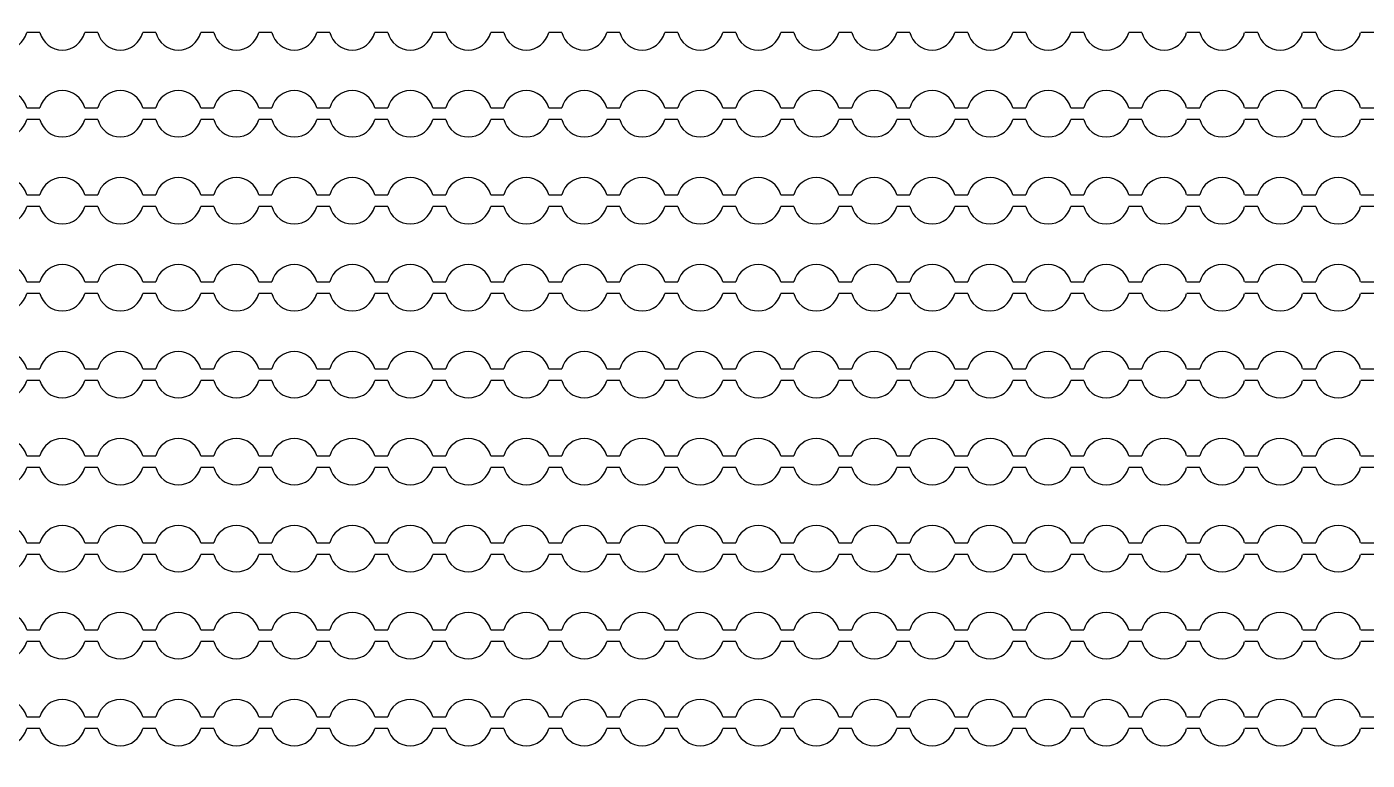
# Model space of a CAD drawing. Extents: x 4056 to 105656, y 4120 to 105720.
# Drawn here: x 64891 to 66047, y 71467 to 72099 of the extents above; entities that cross this region are included whole.
import ezdxf

# ---------------------------------------------------------------- set-up
doc = ezdxf.new("R2010")
doc.units = 13
doc.header["$MEASUREMENT"] = 0
doc.layers.add('Main Layer', color=7, linetype='Continuous', lineweight=0)

msp = doc.modelspace()

# ---------------------------------------------------------------- linework, layer by layer
for p, q in [((64902.1, 72094.2), (64890.9, 72094.2)), ((64952.1, 72094.2), (64940.9, 72094.2)), ((65002.1, 72094.2), (64990.9, 72094.2)), ((65052.1, 72094.2), (65040.9, 72094.2)), ((65102.1, 72094.2), (65090.9, 72094.2)), ((65152.1, 72094.2), (65140.9, 72094.2)), ((65202.1, 72094.2), (65190.9, 72094.2)), ((65252.1, 72094.2), (65240.9, 72094.2)), ((65302.1, 72094.2), (65290.9, 72094.2)), ((65352.1, 72094.2), (65340.9, 72094.2)), ((65402.1, 72094.2), (65390.9, 72094.2)), ((65452.1, 72094.2), (65440.9, 72094.2)), ((65502.1, 72094.2), (65490.9, 72094.2)), ((65552.1, 72094.2), (65540.9, 72094.2)), ((65602.1, 72094.2), (65590.9, 72094.2)), ((65652.1, 72094.2), (65640.9, 72094.2)), ((65702.1, 72094.2), (65690.9, 72094.2)), ((65752.1, 72094.2), (65740.9, 72094.2)), ((65802.1, 72094.2), (65790.9, 72094.2)), ((65852.1, 72094.2), (65840.9, 72094.2)), ((65902.1, 72094.2), (65890.9, 72094.2)), ((65952.1, 72094.2), (65940.9, 72094.2)), ((66002.1, 72094.2), (65990.9, 72094.2)), ((66052.1, 72094.2), (66040.9, 72094.2)), ((64890.9, 72029.2), (64902.1, 72029.2)), ((64902.1, 72019.2), (64890.9, 72019.2)), ((64940.9, 72029.2), (64952.1, 72029.2)), ((64952.1, 72019.2), (64940.9, 72019.2)), ((64990.9, 72029.2), (65002.1, 72029.2)), ((65002.1, 72019.2), (64990.9, 72019.2)), ((65040.9, 72029.2), (65052.1, 72029.2)), ((65052.1, 72019.2), (65040.9, 72019.2)), ((65090.9, 72029.2), (65102.1, 72029.2)), ((65102.1, 72019.2), (65090.9, 72019.2)), ((65140.9, 72029.2), (65152.1, 72029.2)), ((65152.1, 72019.2), (65140.9, 72019.2)), ((65190.9, 72029.2), (65202.1, 72029.2)), ((65202.1, 72019.2), (65190.9, 72019.2)), ((65240.9, 72029.2), (65252.1, 72029.2)), ((65252.1, 72019.2), (65240.9, 72019.2)), ((65290.9, 72029.2), (65302.1, 72029.2)), ((65302.1, 72019.2), (65290.9, 72019.2)), ((65340.9, 72029.2), (65352.1, 72029.2)), ((65352.1, 72019.2), (65340.9, 72019.2)), ((65390.9, 72029.2), (65402.1, 72029.2)), ((65402.1, 72019.2), (65390.9, 72019.2)), ((65440.9, 72029.2), (65452.1, 72029.2)), ((65452.1, 72019.2), (65440.9, 72019.2)), ((65490.9, 72029.2), (65502.1, 72029.2)), ((65502.1, 72019.2), (65490.9, 72019.2)), ((65540.9, 72029.2), (65552.1, 72029.2)), ((65552.1, 72019.2), (65540.9, 72019.2)), ((65590.9, 72029.2), (65602.1, 72029.2)), ((65602.1, 72019.2), (65590.9, 72019.2)), ((65640.9, 72029.2), (65652.1, 72029.2)), ((65652.1, 72019.2), (65640.9, 72019.2)), ((65690.9, 72029.2), (65702.1, 72029.2)), ((65702.1, 72019.2), (65690.9, 72019.2)), ((65740.9, 72029.2), (65752.1, 72029.2)), ((65752.1, 72019.2), (65740.9, 72019.2)), ((65790.9, 72029.2), (65802.1, 72029.2)), ((65802.1, 72019.2), (65790.9, 72019.2)), ((65840.9, 72029.2), (65852.1, 72029.2)), ((65852.1, 72019.2), (65840.9, 72019.2)), ((65890.9, 72029.2), (65902.1, 72029.2)), ((65902.1, 72019.2), (65890.9, 72019.2)), ((65940.9, 72029.2), (65952.1, 72029.2)), ((65952.1, 72019.2), (65940.9, 72019.2)), ((65990.9, 72029.2), (66002.1, 72029.2)), ((66002.1, 72019.2), (65990.9, 72019.2)), ((66040.9, 72029.2), (66052.1, 72029.2)), ((66052.1, 72019.2), (66040.9, 72019.2)), ((64890.9, 71954.2), (64902.1, 71954.2)), ((64940.9, 71954.2), (64952.1, 71954.2)), ((64990.9, 71954.2), (65002.1, 71954.2)), ((65040.9, 71954.2), (65052.1, 71954.2)), ((65090.9, 71954.2), (65102.1, 71954.2)), ((65140.9, 71954.2), (65152.1, 71954.2)), ((65190.9, 71954.2), (65202.1, 71954.2)), ((65240.9, 71954.2), (65252.1, 71954.2)), ((65290.9, 71954.2), (65302.1, 71954.2)), ((65340.9, 71954.2), (65352.1, 71954.2)), ((65390.9, 71954.2), (65402.1, 71954.2)), ((65440.9, 71954.2), (65452.1, 71954.2)), ((65490.9, 71954.2), (65502.1, 71954.2)), ((65540.9, 71954.2), (65552.1, 71954.2)), ((65590.9, 71954.2), (65602.1, 71954.2)), ((65640.9, 71954.2), (65652.1, 71954.2)), ((65690.9, 71954.2), (65702.1, 71954.2)), ((65740.9, 71954.2), (65752.1, 71954.2)), ((65790.9, 71954.2), (65802.1, 71954.2)), ((65840.9, 71954.2), (65852.1, 71954.2)), ((65890.9, 71954.2), (65902.1, 71954.2)), ((65940.9, 71954.2), (65952.1, 71954.2)), ((65990.9, 71954.2), (66002.1, 71954.2)), ((66040.9, 71954.2), (66052.1, 71954.2)), ((64902.1, 71944.2), (64890.9, 71944.2)), ((64952.1, 71944.2), (64940.9, 71944.2)), ((65002.1, 71944.2), (64990.9, 71944.2)), ((65052.1, 71944.2), (65040.9, 71944.2)), ((65102.1, 71944.2), (65090.9, 71944.2)), ((65152.1, 71944.2), (65140.9, 71944.2)), ((65202.1, 71944.2), (65190.9, 71944.2)), ((65252.1, 71944.2), (65240.9, 71944.2)), ((65302.1, 71944.2), (65290.9, 71944.2)), ((65352.1, 71944.2), (65340.9, 71944.2)), ((65402.1, 71944.2), (65390.9, 71944.2)), ((65452.1, 71944.2), (65440.9, 71944.2)), ((65502.1, 71944.2), (65490.9, 71944.2)), ((65552.1, 71944.2), (65540.9, 71944.2)), ((65602.1, 71944.2), (65590.9, 71944.2)), ((65652.1, 71944.2), (65640.9, 71944.2)), ((65702.1, 71944.2), (65690.9, 71944.2)), ((65752.1, 71944.2), (65740.9, 71944.2)), ((65802.1, 71944.2), (65790.9, 71944.2)), ((65852.1, 71944.2), (65840.9, 71944.2)), ((65902.1, 71944.2), (65890.9, 71944.2)), ((65952.1, 71944.2), (65940.9, 71944.2)), ((66002.1, 71944.2), (65990.9, 71944.2)), ((66052.1, 71944.2), (66040.9, 71944.2)), ((64890.9, 71879.2), (64902.1, 71879.2)), ((64902.1, 71869.2), (64890.9, 71869.2)), ((64940.9, 71879.2), (64952.1, 71879.2)), ((64952.1, 71869.2), (64940.9, 71869.2)), ((64990.9, 71879.2), (65002.1, 71879.2)), ((65002.1, 71869.2), (64990.9, 71869.2)), ((65040.9, 71879.2), (65052.1, 71879.2)), ((65052.1, 71869.2), (65040.9, 71869.2)), ((65090.9, 71879.2), (65102.1, 71879.2)), ((65102.1, 71869.2), (65090.9, 71869.2)), ((65140.9, 71879.2), (65152.1, 71879.2)), ((65152.1, 71869.2), (65140.9, 71869.2)), ((65190.9, 71879.2), (65202.1, 71879.2)), ((65202.1, 71869.2), (65190.9, 71869.2)), ((65240.9, 71879.2), (65252.1, 71879.2)), ((65252.1, 71869.2), (65240.9, 71869.2)), ((65290.9, 71879.2), (65302.1, 71879.2)), ((65302.1, 71869.2), (65290.9, 71869.2)), ((65340.9, 71879.2), (65352.1, 71879.2)), ((65352.1, 71869.2), (65340.9, 71869.2)), ((65390.9, 71879.2), (65402.1, 71879.2)), ((65402.1, 71869.2), (65390.9, 71869.2)), ((65440.9, 71879.2), (65452.1, 71879.2)), ((65452.1, 71869.2), (65440.9, 71869.2)), ((65490.9, 71879.2), (65502.1, 71879.2)), ((65502.1, 71869.2), (65490.9, 71869.2)), ((65540.9, 71879.2), (65552.1, 71879.2)), ((65552.1, 71869.2), (65540.9, 71869.2)), ((65590.9, 71879.2), (65602.1, 71879.2)), ((65602.1, 71869.2), (65590.9, 71869.2)), ((65640.9, 71879.2), (65652.1, 71879.2)), ((65652.1, 71869.2), (65640.9, 71869.2)), ((65690.9, 71879.2), (65702.1, 71879.2)), ((65702.1, 71869.2), (65690.9, 71869.2)), ((65740.9, 71879.2), (65752.1, 71879.2)), ((65752.1, 71869.2), (65740.9, 71869.2)), ((65790.9, 71879.2), (65802.1, 71879.2)), ((65802.1, 71869.2), (65790.9, 71869.2)), ((65840.9, 71879.2), (65852.1, 71879.2)), ((65852.1, 71869.2), (65840.9, 71869.2)), ((65890.9, 71879.2), (65902.1, 71879.2)), ((65902.1, 71869.2), (65890.9, 71869.2)), ((65940.9, 71879.2), (65952.1, 71879.2)), ((65952.1, 71869.2), (65940.9, 71869.2)), ((65990.9, 71879.2), (66002.1, 71879.2)), ((66002.1, 71869.2), (65990.9, 71869.2)), ((66040.9, 71879.2), (66052.1, 71879.2)), ((66052.1, 71869.2), (66040.9, 71869.2)), ((64890.9, 71804.2), (64902.1, 71804.2)), ((64940.9, 71804.2), (64952.1, 71804.2)), ((64990.9, 71804.2), (65002.1, 71804.2)), ((65040.9, 71804.2), (65052.1, 71804.2)), ((65090.9, 71804.2), (65102.1, 71804.2)), ((65140.9, 71804.2), (65152.1, 71804.2)), ((65190.9, 71804.2), (65202.1, 71804.2)), ((65240.9, 71804.2), (65252.1, 71804.2)), ((65290.9, 71804.2), (65302.1, 71804.2)), ((65340.9, 71804.2), (65352.1, 71804.2)), ((65390.9, 71804.2), (65402.1, 71804.2)), ((65440.9, 71804.2), (65452.1, 71804.2)), ((65490.9, 71804.2), (65502.1, 71804.2)), ((65540.9, 71804.2), (65552.1, 71804.2)), ((65590.9, 71804.2), (65602.1, 71804.2)), ((65640.9, 71804.2), (65652.1, 71804.2)), ((65690.9, 71804.2), (65702.1, 71804.2)), ((65740.9, 71804.2), (65752.1, 71804.2)), ((65790.9, 71804.2), (65802.1, 71804.2)), ((65840.9, 71804.2), (65852.1, 71804.2)), ((65890.9, 71804.2), (65902.1, 71804.2)), ((65940.9, 71804.2), (65952.1, 71804.2)), ((65990.9, 71804.2), (66002.1, 71804.2)), ((66040.9, 71804.2), (66052.1, 71804.2)), ((64902.1, 71794.2), (64890.9, 71794.2)), ((64952.1, 71794.2), (64940.9, 71794.2)), ((65002.1, 71794.2), (64990.9, 71794.2)), ((65052.1, 71794.2), (65040.9, 71794.2)), ((65102.1, 71794.2), (65090.9, 71794.2)), ((65152.1, 71794.2), (65140.9, 71794.2)), ((65202.1, 71794.2), (65190.9, 71794.2)), ((65252.1, 71794.2), (65240.9, 71794.2)), ((65302.1, 71794.2), (65290.9, 71794.2)), ((65352.1, 71794.2), (65340.9, 71794.2)), ((65402.1, 71794.2), (65390.9, 71794.2)), ((65452.1, 71794.2), (65440.9, 71794.2)), ((65502.1, 71794.2), (65490.9, 71794.2)), ((65552.1, 71794.2), (65540.9, 71794.2)), ((65602.1, 71794.2), (65590.9, 71794.2)), ((65652.1, 71794.2), (65640.9, 71794.2)), ((65702.1, 71794.2), (65690.9, 71794.2)), ((65752.1, 71794.2), (65740.9, 71794.2)), ((65802.1, 71794.2), (65790.9, 71794.2)), ((65852.1, 71794.2), (65840.9, 71794.2)), ((65902.1, 71794.2), (65890.9, 71794.2)), ((65952.1, 71794.2), (65940.9, 71794.2)), ((66002.1, 71794.2), (65990.9, 71794.2)), ((66052.1, 71794.2), (66040.9, 71794.2)), ((64890.9, 71729.2), (64902.1, 71729.2)), ((64902.1, 71719.2), (64890.9, 71719.2)), ((64940.9, 71729.2), (64952.1, 71729.2)), ((64952.1, 71719.2), (64940.9, 71719.2)), ((64990.9, 71729.2), (65002.1, 71729.2)), ((65002.1, 71719.2), (64990.9, 71719.2)), ((65040.9, 71729.2), (65052.1, 71729.2)), ((65052.1, 71719.2), (65040.9, 71719.2)), ((65090.9, 71729.2), (65102.1, 71729.2)), ((65102.1, 71719.2), (65090.9, 71719.2)), ((65140.9, 71729.2), (65152.1, 71729.2)), ((65152.1, 71719.2), (65140.9, 71719.2)), ((65190.9, 71729.2), (65202.1, 71729.2)), ((65202.1, 71719.2), (65190.9, 71719.2)), ((65240.9, 71729.2), (65252.1, 71729.2)), ((65252.1, 71719.2), (65240.9, 71719.2)), ((65290.9, 71729.2), (65302.1, 71729.2)), ((65302.1, 71719.2), (65290.9, 71719.2)), ((65340.9, 71729.2), (65352.1, 71729.2)), ((65352.1, 71719.2), (65340.9, 71719.2)), ((65390.9, 71729.2), (65402.1, 71729.2)), ((65402.1, 71719.2), (65390.9, 71719.2)), ((65440.9, 71729.2), (65452.1, 71729.2)), ((65452.1, 71719.2), (65440.9, 71719.2)), ((65490.9, 71729.2), (65502.1, 71729.2)), ((65502.1, 71719.2), (65490.9, 71719.2)), ((65540.9, 71729.2), (65552.1, 71729.2)), ((65552.1, 71719.2), (65540.9, 71719.2)), ((65590.9, 71729.2), (65602.1, 71729.2)), ((65602.1, 71719.2), (65590.9, 71719.2)), ((65640.9, 71729.2), (65652.1, 71729.2)), ((65652.1, 71719.2), (65640.9, 71719.2)), ((65690.9, 71729.2), (65702.1, 71729.2)), ((65702.1, 71719.2), (65690.9, 71719.2)), ((65740.9, 71729.2), (65752.1, 71729.2)), ((65752.1, 71719.2), (65740.9, 71719.2)), ((65790.9, 71729.2), (65802.1, 71729.2)), ((65802.1, 71719.2), (65790.9, 71719.2)), ((65840.9, 71729.2), (65852.1, 71729.2)), ((65852.1, 71719.2), (65840.9, 71719.2)), ((65890.9, 71729.2), (65902.1, 71729.2)), ((65902.1, 71719.2), (65890.9, 71719.2)), ((65940.9, 71729.2), (65952.1, 71729.2)), ((65952.1, 71719.2), (65940.9, 71719.2)), ((65990.9, 71729.2), (66002.1, 71729.2)), ((66002.1, 71719.2), (65990.9, 71719.2)), ((66040.9, 71729.2), (66052.1, 71729.2)), ((66052.1, 71719.2), (66040.9, 71719.2)), ((64890.9, 71654.2), (64902.1, 71654.2)), ((64940.9, 71654.2), (64952.1, 71654.2)), ((64990.9, 71654.2), (65002.1, 71654.2)), ((65040.9, 71654.2), (65052.1, 71654.2)), ((65090.9, 71654.2), (65102.1, 71654.2)), ((65140.9, 71654.2), (65152.1, 71654.2)), ((65190.9, 71654.2), (65202.1, 71654.2)), ((65240.9, 71654.2), (65252.1, 71654.2)), ((65290.9, 71654.2), (65302.1, 71654.2)), ((65340.9, 71654.2), (65352.1, 71654.2)), ((65390.9, 71654.2), (65402.1, 71654.2)), ((65440.9, 71654.2), (65452.1, 71654.2)), ((65490.9, 71654.2), (65502.1, 71654.2)), ((65540.9, 71654.2), (65552.1, 71654.2)), ((65590.9, 71654.2), (65602.1, 71654.2)), ((65640.9, 71654.2), (65652.1, 71654.2)), ((65690.9, 71654.2), (65702.1, 71654.2)), ((65740.9, 71654.2), (65752.1, 71654.2)), ((65790.9, 71654.2), (65802.1, 71654.2)), ((65840.9, 71654.2), (65852.1, 71654.2)), ((65890.9, 71654.2), (65902.1, 71654.2)), ((65940.9, 71654.2), (65952.1, 71654.2)), ((65990.9, 71654.2), (66002.1, 71654.2)), ((66040.9, 71654.2), (66052.1, 71654.2)), ((64902.1, 71644.2), (64890.9, 71644.2)), ((64952.1, 71644.2), (64940.9, 71644.2)), ((65002.1, 71644.2), (64990.9, 71644.2)), ((65052.1, 71644.2), (65040.9, 71644.2)), ((65102.1, 71644.2), (65090.9, 71644.2)), ((65152.1, 71644.2), (65140.9, 71644.2)), ((65202.1, 71644.2), (65190.9, 71644.2)), ((65252.1, 71644.2), (65240.9, 71644.2)), ((65302.1, 71644.2), (65290.9, 71644.2)), ((65352.1, 71644.2), (65340.9, 71644.2)), ((65402.1, 71644.2), (65390.9, 71644.2)), ((65452.1, 71644.2), (65440.9, 71644.2)), ((65502.1, 71644.2), (65490.9, 71644.2)), ((65552.1, 71644.2), (65540.9, 71644.2)), ((65602.1, 71644.2), (65590.9, 71644.2)), ((65652.1, 71644.2), (65640.9, 71644.2)), ((65702.1, 71644.2), (65690.9, 71644.2)), ((65752.1, 71644.2), (65740.9, 71644.2)), ((65802.1, 71644.2), (65790.9, 71644.2)), ((65852.1, 71644.2), (65840.9, 71644.2)), ((65902.1, 71644.2), (65890.9, 71644.2)), ((65952.1, 71644.2), (65940.9, 71644.2)), ((66002.1, 71644.2), (65990.9, 71644.2)), ((66052.1, 71644.2), (66040.9, 71644.2)), ((64890.9, 71579.2), (64902.1, 71579.2)), ((64902.1, 71569.2), (64890.9, 71569.2)), ((64940.9, 71579.2), (64952.1, 71579.2)), ((64952.1, 71569.2), (64940.9, 71569.2)), ((64990.9, 71579.2), (65002.1, 71579.2)), ((65002.1, 71569.2), (64990.9, 71569.2)), ((65040.9, 71579.2), (65052.1, 71579.2)), ((65052.1, 71569.2), (65040.9, 71569.2)), ((65090.9, 71579.2), (65102.1, 71579.2)), ((65102.1, 71569.2), (65090.9, 71569.2)), ((65140.9, 71579.2), (65152.1, 71579.2)), ((65152.1, 71569.2), (65140.9, 71569.2)), ((65190.9, 71579.2), (65202.1, 71579.2)), ((65202.1, 71569.2), (65190.9, 71569.2)), ((65240.9, 71579.2), (65252.1, 71579.2)), ((65252.1, 71569.2), (65240.9, 71569.2)), ((65290.9, 71579.2), (65302.1, 71579.2)), ((65302.1, 71569.2), (65290.9, 71569.2)), ((65340.9, 71579.2), (65352.1, 71579.2)), ((65352.1, 71569.2), (65340.9, 71569.2)), ((65390.9, 71579.2), (65402.1, 71579.2)), ((65402.1, 71569.2), (65390.9, 71569.2)), ((65440.9, 71579.2), (65452.1, 71579.2)), ((65452.1, 71569.2), (65440.9, 71569.2)), ((65490.9, 71579.2), (65502.1, 71579.2)), ((65502.1, 71569.2), (65490.9, 71569.2)), ((65540.9, 71579.2), (65552.1, 71579.2)), ((65552.1, 71569.2), (65540.9, 71569.2)), ((65590.9, 71579.2), (65602.1, 71579.2)), ((65602.1, 71569.2), (65590.9, 71569.2)), ((65640.9, 71579.2), (65652.1, 71579.2)), ((65652.1, 71569.2), (65640.9, 71569.2)), ((65690.9, 71579.2), (65702.1, 71579.2)), ((65702.1, 71569.2), (65690.9, 71569.2)), ((65740.9, 71579.2), (65752.1, 71579.2)), ((65752.1, 71569.2), (65740.9, 71569.2)), ((65790.9, 71579.2), (65802.1, 71579.2)), ((65802.1, 71569.2), (65790.9, 71569.2)), ((65840.9, 71579.2), (65852.1, 71579.2)), ((65852.1, 71569.2), (65840.9, 71569.2)), ((65890.9, 71579.2), (65902.1, 71579.2)), ((65902.1, 71569.2), (65890.9, 71569.2)), ((65940.9, 71579.2), (65952.1, 71579.2)), ((65952.1, 71569.2), (65940.9, 71569.2)), ((65990.9, 71579.2), (66002.1, 71579.2)), ((66002.1, 71569.2), (65990.9, 71569.2)), ((66040.9, 71579.2), (66052.1, 71579.2)), ((66052.1, 71569.2), (66040.9, 71569.2)), ((64890.9, 71504.2), (64902.1, 71504.2)), ((64940.9, 71504.2), (64952.1, 71504.2)), ((64990.9, 71504.2), (65002.1, 71504.2)), ((65040.9, 71504.2), (65052.1, 71504.2)), ((65090.9, 71504.2), (65102.1, 71504.2)), ((65140.9, 71504.2), (65152.1, 71504.2)), ((65190.9, 71504.2), (65202.1, 71504.2)), ((65240.9, 71504.2), (65252.1, 71504.2)), ((65290.9, 71504.2), (65302.1, 71504.2)), ((65340.9, 71504.2), (65352.1, 71504.2)), ((65390.9, 71504.2), (65402.1, 71504.2)), ((65440.9, 71504.2), (65452.1, 71504.2)), ((65490.9, 71504.2), (65502.1, 71504.2)), ((65540.9, 71504.2), (65552.1, 71504.2)), ((65590.9, 71504.2), (65602.1, 71504.2)), ((65640.9, 71504.2), (65652.1, 71504.2)), ((65690.9, 71504.2), (65702.1, 71504.2)), ((65740.9, 71504.2), (65752.1, 71504.2)), ((65790.9, 71504.2), (65802.1, 71504.2)), ((65840.9, 71504.2), (65852.1, 71504.2)), ((65890.9, 71504.2), (65902.1, 71504.2)), ((65940.9, 71504.2), (65952.1, 71504.2)), ((65990.9, 71504.2), (66002.1, 71504.2)), ((66040.9, 71504.2), (66052.1, 71504.2)), ((64902.1, 71494.2), (64890.9, 71494.2)), ((64952.1, 71494.2), (64940.9, 71494.2)), ((65002.1, 71494.2), (64990.9, 71494.2)), ((65052.1, 71494.2), (65040.9, 71494.2)), ((65102.1, 71494.2), (65090.9, 71494.2)), ((65152.1, 71494.2), (65140.9, 71494.2)), ((65202.1, 71494.2), (65190.9, 71494.2)), ((65252.1, 71494.2), (65240.9, 71494.2)), ((65302.1, 71494.2), (65290.9, 71494.2)), ((65352.1, 71494.2), (65340.9, 71494.2)), ((65402.1, 71494.2), (65390.9, 71494.2)), ((65452.1, 71494.2), (65440.9, 71494.2)), ((65502.1, 71494.2), (65490.9, 71494.2)), ((65552.1, 71494.2), (65540.9, 71494.2)), ((65602.1, 71494.2), (65590.9, 71494.2)), ((65652.1, 71494.2), (65640.9, 71494.2)), ((65702.1, 71494.2), (65690.9, 71494.2)), ((65752.1, 71494.2), (65740.9, 71494.2)), ((65802.1, 71494.2), (65790.9, 71494.2)), ((65852.1, 71494.2), (65840.9, 71494.2)), ((65902.1, 71494.2), (65890.9, 71494.2)), ((65952.1, 71494.2), (65940.9, 71494.2)), ((66002.1, 71494.2), (65990.9, 71494.2)), ((66052.1, 71494.2), (66040.9, 71494.2))]:
    msp.add_line(p, q)
at = {"lineweight": 0}
msp.add_circle((61011.6, 73976.1), 11000, dxfattribs=at)
for centre, start, end in [((64871.5, 72099.2), 194.4775, 345.5225), ((64921.5, 72099.2), 194.4775, 345.5225), ((64971.5, 72099.2), 194.4775, 345.5225), ((65021.5, 72099.2), 194.4775, 345.5225), ((65071.5, 72099.2), 194.4775, 345.5225), ((65121.5, 72099.2), 194.4775, 345.5225), ((65171.5, 72099.2), 194.4775, 345.5225), ((65221.5, 72099.2), 194.4775, 345.5225), ((65271.5, 72099.2), 194.4775, 345.5225), ((65321.5, 72099.2), 194.4775, 345.5225), ((65371.5, 72099.2), 194.4775, 345.5225), ((65421.5, 72099.2), 194.4775, 345.5225), ((65471.5, 72099.2), 194.4775, 345.5225), ((65521.5, 72099.2), 194.4775, 345.5225), ((65571.5, 72099.2), 194.4775, 345.5225), ((65621.5, 72099.2), 194.4775, 345.5225), ((65671.5, 72099.2), 194.4775, 345.5225), ((65721.5, 72099.2), 194.4775, 345.5225), ((65771.5, 72099.2), 194.4775, 345.5225), ((65821.5, 72099.2), 194.4775, 345.5225), ((65871.5, 72099.2), 194.4775, 345.5225), ((65921.5, 72099.2), 194.4775, 345.5225), ((65971.5, 72099.2), 194.4775, 345.5225), ((66021.5, 72099.2), 194.4775, 345.5225), ((64871.5, 72024.2), 14.4775, 165.5225), ((64921.5, 72024.2), 14.4775, 165.5225), ((64971.5, 72024.2), 14.4775, 165.5225), ((65021.5, 72024.2), 14.4775, 165.5225), ((65071.5, 72024.2), 14.4775, 165.5225), ((65121.5, 72024.2), 14.4775, 165.5225), ((65171.5, 72024.2), 14.4775, 165.5225), ((65221.5, 72024.2), 14.4775, 165.5225), ((65271.5, 72024.2), 14.4775, 165.5225), ((65321.5, 72024.2), 14.4775, 165.5225), ((65371.5, 72024.2), 14.4775, 165.5225), ((65421.5, 72024.2), 14.4775, 165.5225), ((65471.5, 72024.2), 14.4775, 165.5225), ((65521.5, 72024.2), 14.4775, 165.5225), ((65571.5, 72024.2), 14.4775, 165.5225), ((65621.5, 72024.2), 14.4775, 165.5225), ((65671.5, 72024.2), 14.4775, 165.5225), ((65721.5, 72024.2), 14.4775, 165.5225), ((65771.5, 72024.2), 14.4775, 165.5225), ((65821.5, 72024.2), 14.4775, 165.5225), ((65871.5, 72024.2), 14.4775, 165.5225), ((65921.5, 72024.2), 14.4775, 165.5225), ((65971.5, 72024.2), 14.4775, 165.5225), ((66021.5, 72024.2), 14.4775, 165.5225), ((64871.5, 72024.2), 194.4775, 345.5225), ((64921.5, 72024.2), 194.4775, 345.5225), ((64971.5, 72024.2), 194.4775, 345.5225), ((65021.5, 72024.2), 194.4775, 345.5225), ((65071.5, 72024.2), 194.4775, 345.5225), ((65121.5, 72024.2), 194.4775, 345.5225), ((65171.5, 72024.2), 194.4775, 345.5225), ((65221.5, 72024.2), 194.4775, 345.5225), ((65271.5, 72024.2), 194.4775, 345.5225), ((65321.5, 72024.2), 194.4775, 345.5225), ((65371.5, 72024.2), 194.4775, 345.5225), ((65421.5, 72024.2), 194.4775, 345.5225), ((65471.5, 72024.2), 194.4775, 345.5225), ((65521.5, 72024.2), 194.4775, 345.5225), ((65571.5, 72024.2), 194.4775, 345.5225), ((65621.5, 72024.2), 194.4775, 345.5225), ((65671.5, 72024.2), 194.4775, 345.5225), ((65721.5, 72024.2), 194.4775, 345.5225), ((65771.5, 72024.2), 194.4775, 345.5225), ((65821.5, 72024.2), 194.4775, 345.5225), ((65871.5, 72024.2), 194.4775, 345.5225), ((65921.5, 72024.2), 194.4775, 345.5225), ((65971.5, 72024.2), 194.4775, 345.5225), ((66021.5, 72024.2), 194.4775, 345.5225), ((64871.5, 71949.2), 14.4775, 165.5225), ((64921.5, 71949.2), 14.4775, 165.5225), ((64971.5, 71949.2), 14.4775, 165.5225), ((65021.5, 71949.2), 14.4775, 165.5225), ((65071.5, 71949.2), 14.4775, 165.5225), ((65121.5, 71949.2), 14.4775, 165.5225), ((65171.5, 71949.2), 14.4775, 165.5225), ((65221.5, 71949.2), 14.4775, 165.5225), ((65271.5, 71949.2), 14.4775, 165.5225), ((65321.5, 71949.2), 14.4775, 165.5225), ((65371.5, 71949.2), 14.4775, 165.5225), ((65421.5, 71949.2), 14.4775, 165.5225), ((65471.5, 71949.2), 14.4775, 165.5225), ((65521.5, 71949.2), 14.4775, 165.5225), ((65571.5, 71949.2), 14.4775, 165.5225), ((65621.5, 71949.2), 14.4775, 165.5225), ((65671.5, 71949.2), 14.4775, 165.5225), ((65721.5, 71949.2), 14.4775, 165.5225), ((65771.5, 71949.2), 14.4775, 165.5225), ((65821.5, 71949.2), 14.4775, 165.5225), ((65871.5, 71949.2), 14.4775, 165.5225), ((65921.5, 71949.2), 14.4775, 165.5225), ((65971.5, 71949.2), 14.4775, 165.5225), ((66021.5, 71949.2), 14.4775, 165.5225), ((64871.5, 71949.2), 194.4775, 345.5225), ((64921.5, 71949.2), 194.4775, 345.5225), ((64971.5, 71949.2), 194.4775, 345.5225), ((65021.5, 71949.2), 194.4775, 345.5225), ((65071.5, 71949.2), 194.4775, 345.5225), ((65121.5, 71949.2), 194.4775, 345.5225), ((65171.5, 71949.2), 194.4775, 345.5225), ((65221.5, 71949.2), 194.4775, 345.5225), ((65271.5, 71949.2), 194.4775, 345.5225), ((65321.5, 71949.2), 194.4775, 345.5225), ((65371.5, 71949.2), 194.4775, 345.5225), ((65421.5, 71949.2), 194.4775, 345.5225), ((65471.5, 71949.2), 194.4775, 345.5225), ((65521.5, 71949.2), 194.4775, 345.5225), ((65571.5, 71949.2), 194.4775, 345.5225), ((65621.5, 71949.2), 194.4775, 345.5225), ((65671.5, 71949.2), 194.4775, 345.5225), ((65721.5, 71949.2), 194.4775, 345.5225), ((65771.5, 71949.2), 194.4775, 345.5225), ((65821.5, 71949.2), 194.4775, 345.5225), ((65871.5, 71949.2), 194.4775, 345.5225), ((65921.5, 71949.2), 194.4775, 345.5225), ((65971.5, 71949.2), 194.4775, 345.5225), ((66021.5, 71949.2), 194.4775, 345.5225), ((64871.5, 71874.2), 14.4775, 165.5225), ((64921.5, 71874.2), 14.4775, 165.5225), ((64971.5, 71874.2), 14.4775, 165.5225), ((65021.5, 71874.2), 14.4775, 165.5225), ((65071.5, 71874.2), 14.4775, 165.5225), ((65121.5, 71874.2), 14.4775, 165.5225), ((65171.5, 71874.2), 14.4775, 165.5225), ((65221.5, 71874.2), 14.4775, 165.5225), ((65271.5, 71874.2), 14.4775, 165.5225), ((65321.5, 71874.2), 14.4775, 165.5225), ((65371.5, 71874.2), 14.4775, 165.5225), ((65421.5, 71874.2), 14.4775, 165.5225), ((65471.5, 71874.2), 14.4775, 165.5225), ((65521.5, 71874.2), 14.4775, 165.5225), ((65571.5, 71874.2), 14.4775, 165.5225), ((65621.5, 71874.2), 14.4775, 165.5225), ((65671.5, 71874.2), 14.4775, 165.5225), ((65721.5, 71874.2), 14.4775, 165.5225), ((65771.5, 71874.2), 14.4775, 165.5225), ((65821.5, 71874.2), 14.4775, 165.5225), ((65871.5, 71874.2), 14.4775, 165.5225), ((65921.5, 71874.2), 14.4775, 165.5225), ((65971.5, 71874.2), 14.4775, 165.5225), ((66021.5, 71874.2), 14.4775, 165.5225), ((64871.5, 71874.2), 194.4775, 345.5225), ((64921.5, 71874.2), 194.4775, 345.5225), ((64971.5, 71874.2), 194.4775, 345.5225), ((65021.5, 71874.2), 194.4775, 345.5225), ((65071.5, 71874.2), 194.4775, 345.5225), ((65121.5, 71874.2), 194.4775, 345.5225), ((65171.5, 71874.2), 194.4775, 345.5225), ((65221.5, 71874.2), 194.4775, 345.5225), ((65271.5, 71874.2), 194.4775, 345.5225), ((65321.5, 71874.2), 194.4775, 345.5225), ((65371.5, 71874.2), 194.4775, 345.5225), ((65421.5, 71874.2), 194.4775, 345.5225), ((65471.5, 71874.2), 194.4775, 345.5225), ((65521.5, 71874.2), 194.4775, 345.5225), ((65571.5, 71874.2), 194.4775, 345.5225), ((65621.5, 71874.2), 194.4775, 345.5225), ((65671.5, 71874.2), 194.4775, 345.5225), ((65721.5, 71874.2), 194.4775, 345.5225), ((65771.5, 71874.2), 194.4775, 345.5225), ((65821.5, 71874.2), 194.4775, 345.5225), ((65871.5, 71874.2), 194.4775, 345.5225), ((65921.5, 71874.2), 194.4775, 345.5225), ((65971.5, 71874.2), 194.4775, 345.5225), ((66021.5, 71874.2), 194.4775, 345.5225), ((64871.5, 71799.2), 14.4775, 165.5225), ((64921.5, 71799.2), 14.4775, 165.5225), ((64971.5, 71799.2), 14.4775, 165.5225), ((65021.5, 71799.2), 14.4775, 165.5225), ((65071.5, 71799.2), 14.4775, 165.5225), ((65121.5, 71799.2), 14.4775, 165.5225), ((65171.5, 71799.2), 14.4775, 165.5225), ((65221.5, 71799.2), 14.4775, 165.5225), ((65271.5, 71799.2), 14.4775, 165.5225), ((65321.5, 71799.2), 14.4775, 165.5225), ((65371.5, 71799.2), 14.4775, 165.5225), ((65421.5, 71799.2), 14.4775, 165.5225), ((65471.5, 71799.2), 14.4775, 165.5225), ((65521.5, 71799.2), 14.4775, 165.5225), ((65571.5, 71799.2), 14.4775, 165.5225), ((65621.5, 71799.2), 14.4775, 165.5225), ((65671.5, 71799.2), 14.4775, 165.5225), ((65721.5, 71799.2), 14.4775, 165.5225), ((65771.5, 71799.2), 14.4775, 165.5225), ((65821.5, 71799.2), 14.4775, 165.5225), ((65871.5, 71799.2), 14.4775, 165.5225), ((65921.5, 71799.2), 14.4775, 165.5225), ((65971.5, 71799.2), 14.4775, 165.5225), ((66021.5, 71799.2), 14.4775, 165.5225), ((64871.5, 71799.2), 194.4775, 345.5225), ((64921.5, 71799.2), 194.4775, 345.5225), ((64971.5, 71799.2), 194.4775, 345.5225), ((65021.5, 71799.2), 194.4775, 345.5225), ((65071.5, 71799.2), 194.4775, 345.5225), ((65121.5, 71799.2), 194.4775, 345.5225), ((65171.5, 71799.2), 194.4775, 345.5225), ((65221.5, 71799.2), 194.4775, 345.5225), ((65271.5, 71799.2), 194.4775, 345.5225), ((65321.5, 71799.2), 194.4775, 345.5225), ((65371.5, 71799.2), 194.4775, 345.5225), ((65421.5, 71799.2), 194.4775, 345.5225), ((65471.5, 71799.2), 194.4775, 345.5225), ((65521.5, 71799.2), 194.4775, 345.5225), ((65571.5, 71799.2), 194.4775, 345.5225), ((65621.5, 71799.2), 194.4775, 345.5225), ((65671.5, 71799.2), 194.4775, 345.5225), ((65721.5, 71799.2), 194.4775, 345.5225), ((65771.5, 71799.2), 194.4775, 345.5225), ((65821.5, 71799.2), 194.4775, 345.5225), ((65871.5, 71799.2), 194.4775, 345.5225), ((65921.5, 71799.2), 194.4775, 345.5225), ((65971.5, 71799.2), 194.4775, 345.5225), ((66021.5, 71799.2), 194.4775, 345.5225), ((64871.5, 71724.2), 14.4775, 165.5225), ((64921.5, 71724.2), 14.4775, 165.5225), ((64971.5, 71724.2), 14.4775, 165.5225), ((65021.5, 71724.2), 14.4775, 165.5225), ((65071.5, 71724.2), 14.4775, 165.5225), ((65121.5, 71724.2), 14.4775, 165.5225), ((65171.5, 71724.2), 14.4775, 165.5225), ((65221.5, 71724.2), 14.4775, 165.5225), ((65271.5, 71724.2), 14.4775, 165.5225), ((65321.5, 71724.2), 14.4775, 165.5225), ((65371.5, 71724.2), 14.4775, 165.5225), ((65421.5, 71724.2), 14.4775, 165.5225), ((65471.5, 71724.2), 14.4775, 165.5225), ((65521.5, 71724.2), 14.4775, 165.5225), ((65571.5, 71724.2), 14.4775, 165.5225), ((65621.5, 71724.2), 14.4775, 165.5225), ((65671.5, 71724.2), 14.4775, 165.5225), ((65721.5, 71724.2), 14.4775, 165.5225), ((65771.5, 71724.2), 14.4775, 165.5225), ((65821.5, 71724.2), 14.4775, 165.5225), ((65871.5, 71724.2), 14.4775, 165.5225), ((65921.5, 71724.2), 14.4775, 165.5225), ((65971.5, 71724.2), 14.4775, 165.5225), ((66021.5, 71724.2), 14.4775, 165.5225), ((64871.5, 71724.2), 194.4775, 345.5225), ((64921.5, 71724.2), 194.4775, 345.5225), ((64971.5, 71724.2), 194.4775, 345.5225), ((65021.5, 71724.2), 194.4775, 345.5225), ((65071.5, 71724.2), 194.4775, 345.5225), ((65121.5, 71724.2), 194.4775, 345.5225), ((65171.5, 71724.2), 194.4775, 345.5225), ((65221.5, 71724.2), 194.4775, 345.5225), ((65271.5, 71724.2), 194.4775, 345.5225), ((65321.5, 71724.2), 194.4775, 345.5225), ((65371.5, 71724.2), 194.4775, 345.5225), ((65421.5, 71724.2), 194.4775, 345.5225), ((65471.5, 71724.2), 194.4775, 345.5225), ((65521.5, 71724.2), 194.4775, 345.5225), ((65571.5, 71724.2), 194.4775, 345.5225), ((65621.5, 71724.2), 194.4775, 345.5225), ((65671.5, 71724.2), 194.4775, 345.5225), ((65721.5, 71724.2), 194.4775, 345.5225), ((65771.5, 71724.2), 194.4775, 345.5225), ((65821.5, 71724.2), 194.4775, 345.5225), ((65871.5, 71724.2), 194.4775, 345.5225), ((65921.5, 71724.2), 194.4775, 345.5225), ((65971.5, 71724.2), 194.4775, 345.5225), ((66021.5, 71724.2), 194.4775, 345.5225), ((64871.5, 71649.2), 14.4775, 165.5225), ((64921.5, 71649.2), 14.4775, 165.5225), ((64971.5, 71649.2), 14.4775, 165.5225), ((65021.5, 71649.2), 14.4775, 165.5225), ((65071.5, 71649.2), 14.4775, 165.5225), ((65121.5, 71649.2), 14.4775, 165.5225), ((65171.5, 71649.2), 14.4775, 165.5225), ((65221.5, 71649.2), 14.4775, 165.5225), ((65271.5, 71649.2), 14.4775, 165.5225), ((65321.5, 71649.2), 14.4775, 165.5225), ((65371.5, 71649.2), 14.4775, 165.5225), ((65421.5, 71649.2), 14.4775, 165.5225), ((65471.5, 71649.2), 14.4775, 165.5225), ((65521.5, 71649.2), 14.4775, 165.5225), ((65571.5, 71649.2), 14.4775, 165.5225), ((65621.5, 71649.2), 14.4775, 165.5225), ((65671.5, 71649.2), 14.4775, 165.5225), ((65721.5, 71649.2), 14.4775, 165.5225), ((65771.5, 71649.2), 14.4775, 165.5225), ((65821.5, 71649.2), 14.4775, 165.5225), ((65871.5, 71649.2), 14.4775, 165.5225), ((65921.5, 71649.2), 14.4775, 165.5225), ((65971.5, 71649.2), 14.4775, 165.5225), ((66021.5, 71649.2), 14.4775, 165.5225), ((64871.5, 71649.2), 194.4775, 345.5225), ((64921.5, 71649.2), 194.4775, 345.5225), ((64971.5, 71649.2), 194.4775, 345.5225), ((65021.5, 71649.2), 194.4775, 345.5225), ((65071.5, 71649.2), 194.4775, 345.5225), ((65121.5, 71649.2), 194.4775, 345.5225), ((65171.5, 71649.2), 194.4775, 345.5225), ((65221.5, 71649.2), 194.4775, 345.5225), ((65271.5, 71649.2), 194.4775, 345.5225), ((65321.5, 71649.2), 194.4775, 345.5225), ((65371.5, 71649.2), 194.4775, 345.5225), ((65421.5, 71649.2), 194.4775, 345.5225), ((65471.5, 71649.2), 194.4775, 345.5225), ((65521.5, 71649.2), 194.4775, 345.5225), ((65571.5, 71649.2), 194.4775, 345.5225), ((65621.5, 71649.2), 194.4775, 345.5225), ((65671.5, 71649.2), 194.4775, 345.5225), ((65721.5, 71649.2), 194.4775, 345.5225), ((65771.5, 71649.2), 194.4775, 345.5225), ((65821.5, 71649.2), 194.4775, 345.5225), ((65871.5, 71649.2), 194.4775, 345.5225), ((65921.5, 71649.2), 194.4775, 345.5225), ((65971.5, 71649.2), 194.4775, 345.5225), ((66021.5, 71649.2), 194.4775, 345.5225), ((64871.5, 71574.2), 14.4775, 165.5225), ((64921.5, 71574.2), 14.4775, 165.5225), ((64971.5, 71574.2), 14.4775, 165.5225), ((65021.5, 71574.2), 14.4775, 165.5225), ((65071.5, 71574.2), 14.4775, 165.5225), ((65121.5, 71574.2), 14.4775, 165.5225), ((65171.5, 71574.2), 14.4775, 165.5225), ((65221.5, 71574.2), 14.4775, 165.5225), ((65271.5, 71574.2), 14.4775, 165.5225), ((65321.5, 71574.2), 14.4775, 165.5225), ((65371.5, 71574.2), 14.4775, 165.5225), ((65421.5, 71574.2), 14.4775, 165.5225), ((65471.5, 71574.2), 14.4775, 165.5225), ((65521.5, 71574.2), 14.4775, 165.5225), ((65571.5, 71574.2), 14.4775, 165.5225), ((65621.5, 71574.2), 14.4775, 165.5225), ((65671.5, 71574.2), 14.4775, 165.5225), ((65721.5, 71574.2), 14.4775, 165.5225), ((65771.5, 71574.2), 14.4775, 165.5225), ((65821.5, 71574.2), 14.4775, 165.5225), ((65871.5, 71574.2), 14.4775, 165.5225), ((65921.5, 71574.2), 14.4775, 165.5225), ((65971.5, 71574.2), 14.4775, 165.5225), ((66021.5, 71574.2), 14.4775, 165.5225), ((64871.5, 71574.2), 194.4775, 345.5225), ((64921.5, 71574.2), 194.4775, 345.5225), ((64971.5, 71574.2), 194.4775, 345.5225), ((65021.5, 71574.2), 194.4775, 345.5225), ((65071.5, 71574.2), 194.4775, 345.5225), ((65121.5, 71574.2), 194.4775, 345.5225), ((65171.5, 71574.2), 194.4775, 345.5225), ((65221.5, 71574.2), 194.4775, 345.5225), ((65271.5, 71574.2), 194.4775, 345.5225), ((65321.5, 71574.2), 194.4775, 345.5225), ((65371.5, 71574.2), 194.4775, 345.5225), ((65421.5, 71574.2), 194.4775, 345.5225), ((65471.5, 71574.2), 194.4775, 345.5225), ((65521.5, 71574.2), 194.4775, 345.5225), ((65571.5, 71574.2), 194.4775, 345.5225), ((65621.5, 71574.2), 194.4775, 345.5225), ((65671.5, 71574.2), 194.4775, 345.5225), ((65721.5, 71574.2), 194.4775, 345.5225), ((65771.5, 71574.2), 194.4775, 345.5225), ((65821.5, 71574.2), 194.4775, 345.5225), ((65871.5, 71574.2), 194.4775, 345.5225), ((65921.5, 71574.2), 194.4775, 345.5225), ((65971.5, 71574.2), 194.4775, 345.5225), ((66021.5, 71574.2), 194.4775, 345.5225), ((64871.5, 71499.2), 14.4775, 165.5225), ((64921.5, 71499.2), 14.4775, 165.5225), ((64971.5, 71499.2), 14.4775, 165.5225), ((65021.5, 71499.2), 14.4775, 165.5225), ((65071.5, 71499.2), 14.4775, 165.5225), ((65121.5, 71499.2), 14.4775, 165.5225), ((65171.5, 71499.2), 14.4775, 165.5225), ((65221.5, 71499.2), 14.4775, 165.5225), ((65271.5, 71499.2), 14.4775, 165.5225), ((65321.5, 71499.2), 14.4775, 165.5225), ((65371.5, 71499.2), 14.4775, 165.5225), ((65421.5, 71499.2), 14.4775, 165.5225), ((65471.5, 71499.2), 14.4775, 165.5225), ((65521.5, 71499.2), 14.4775, 165.5225), ((65571.5, 71499.2), 14.4775, 165.5225), ((65621.5, 71499.2), 14.4775, 165.5225), ((65671.5, 71499.2), 14.4775, 165.5225), ((65721.5, 71499.2), 14.4775, 165.5225), ((65771.5, 71499.2), 14.4775, 165.5225), ((65821.5, 71499.2), 14.4775, 165.5225), ((65871.5, 71499.2), 14.4775, 165.5225), ((65921.5, 71499.2), 14.4775, 165.5225), ((65971.5, 71499.2), 14.4775, 165.5225), ((66021.5, 71499.2), 14.4775, 165.5225), ((64871.5, 71499.2), 194.4775, 345.5225), ((64921.5, 71499.2), 194.4775, 345.5225), ((64971.5, 71499.2), 194.4775, 345.5225), ((65021.5, 71499.2), 194.4775, 345.5225), ((65071.5, 71499.2), 194.4775, 345.5225), ((65121.5, 71499.2), 194.4775, 345.5225), ((65171.5, 71499.2), 194.4775, 345.5225), ((65221.5, 71499.2), 194.4775, 345.5225), ((65271.5, 71499.2), 194.4775, 345.5225), ((65321.5, 71499.2), 194.4775, 345.5225), ((65371.5, 71499.2), 194.4775, 345.5225), ((65421.5, 71499.2), 194.4775, 345.5225), ((65471.5, 71499.2), 194.4775, 345.5225), ((65521.5, 71499.2), 194.4775, 345.5225), ((65571.5, 71499.2), 194.4775, 345.5225), ((65621.5, 71499.2), 194.4775, 345.5225), ((65671.5, 71499.2), 194.4775, 345.5225), ((65721.5, 71499.2), 194.4775, 345.5225), ((65771.5, 71499.2), 194.4775, 345.5225), ((65821.5, 71499.2), 194.4775, 345.5225), ((65871.5, 71499.2), 194.4775, 345.5225), ((65921.5, 71499.2), 194.4775, 345.5225), ((65971.5, 71499.2), 194.4775, 345.5225), ((66021.5, 71499.2), 194.4775, 345.5225)]:
    msp.add_arc(centre, 20, start, end)
at = {"layer": 'Main Layer'}
msp.add_circle((54856, 54920.5), 50800, dxfattribs=at)

doc.saveas('drawing.dxf')
